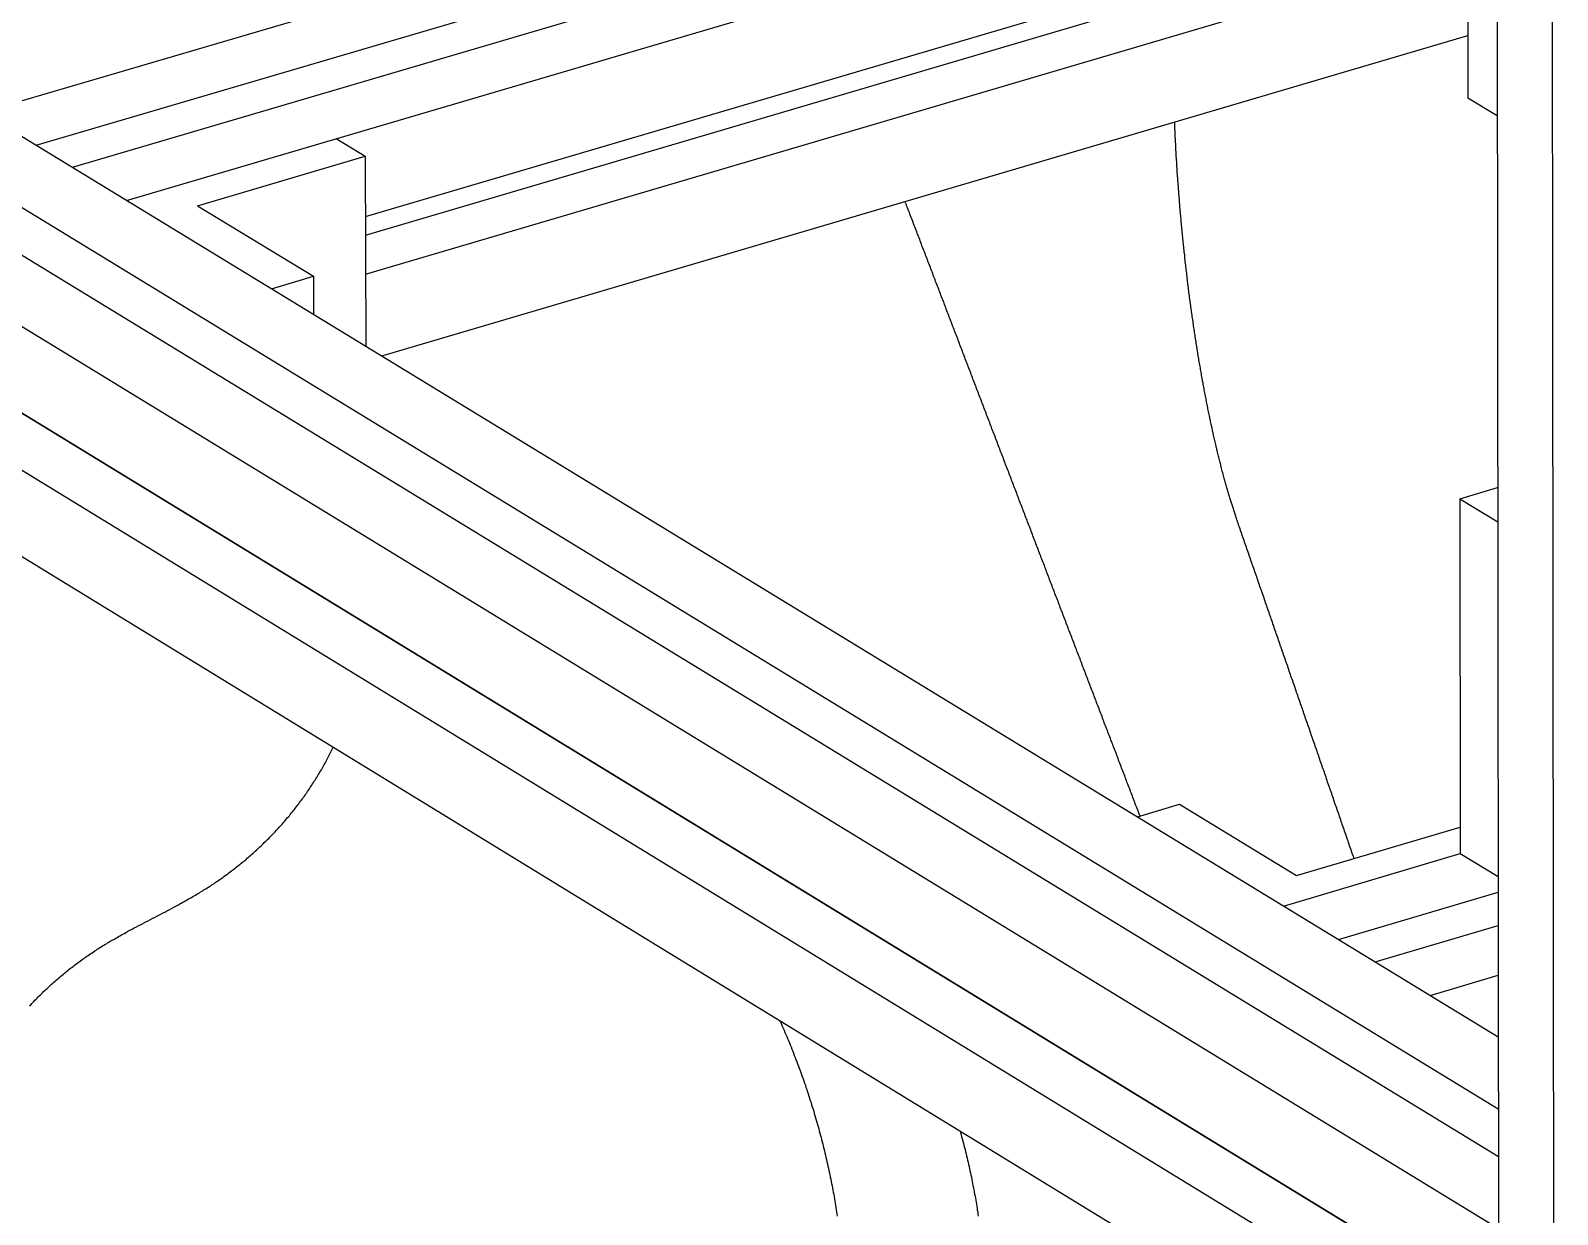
# Model space of a CAD drawing. Header units: millimetres. Extents: x -320 to 323, y -425 to 415.
# Drawn here: x -160.9 to -40.2, y -87.6 to 6 of the extents above; entities that cross this region are included whole.
import ezdxf

# ---------------------------------------------------------------- set-up
doc = ezdxf.new("R2010")
doc.units = ezdxf.units.MM
doc.layers.add('SKETCH', color=5, linetype='Continuous')
doc.layers.add('VISIBLE', color=7, linetype='Continuous')

msp = doc.modelspace()

# ---------------------------------------------------------------- linework, layer by layer
at = {"layer": 'SKETCH', "flags": 128}
for points in [[(-56.28, -59.44), (-56.31, -59.34), (-56.36, -59.21), (-56.4, -59.08), (-56.45, -58.95), (-56.49, -58.82), (-56.54, -58.69), (-56.58, -58.56), (-56.63, -58.43), (-56.67, -58.3), (-56.72, -58.17), (-56.76, -58.05), (-56.8, -57.92), (-56.85, -57.79), (-56.89, -57.66), (-56.94, -57.53), (-56.98, -57.4), (-57.03, -57.27), (-57.07, -57.14), (-57.12, -57.01), (-57.16, -56.88), (-57.21, -56.75), (-57.25, -56.63), (-57.3, -56.5), (-57.34, -56.37), (-57.38, -56.24), (-57.43, -56.11), (-57.47, -55.98), (-57.52, -55.85), (-57.56, -55.72), (-57.61, -55.59), (-57.65, -55.46), (-57.7, -55.33), (-57.74, -55.21), (-57.79, -55.08), (-57.83, -54.95), (-57.88, -54.82), (-57.92, -54.69), (-57.96, -54.56), (-58.01, -54.43), (-58.05, -54.3), (-58.1, -54.17), (-58.14, -54.04), (-58.19, -53.91), (-58.23, -53.79), (-58.28, -53.66), (-58.32, -53.53), (-58.37, -53.4), (-58.41, -53.27), (-58.46, -53.14), (-58.5, -53.01), (-58.55, -52.88), (-58.59, -52.75), (-58.63, -52.62), (-58.68, -52.49), (-58.72, -52.37), (-58.77, -52.24), (-58.81, -52.11), (-58.86, -51.98), (-58.9, -51.85), (-58.95, -51.72), (-58.99, -51.59), (-59.04, -51.46), (-59.08, -51.33), (-59.13, -51.2), (-59.17, -51.08), (-59.21, -50.95), (-59.26, -50.82), (-59.3, -50.69), (-59.35, -50.56), (-59.39, -50.43), (-59.44, -50.3), (-59.48, -50.17), (-59.53, -50.04), (-59.57, -49.91), (-59.62, -49.79), (-59.66, -49.66), (-59.71, -49.53), (-59.75, -49.4), (-59.79, -49.27), (-59.84, -49.14), (-59.88, -49.01), (-59.93, -48.88), (-59.97, -48.75), (-60.02, -48.63), (-60.06, -48.5), (-60.11, -48.37), (-60.15, -48.24), (-60.2, -48.11), (-60.24, -47.98), (-60.28, -47.85), (-60.33, -47.72), (-60.37, -47.59), (-60.42, -47.46), (-60.46, -47.34), (-60.51, -47.21), (-60.55, -47.08), (-60.6, -46.95), (-60.64, -46.82), (-60.69, -46.69), (-60.73, -46.56), (-60.78, -46.43), (-60.82, -46.3), (-60.86, -46.18), (-60.91, -46.05), (-60.95, -45.92), (-61, -45.79), (-61.04, -45.66), (-61.09, -45.53), (-61.13, -45.4), (-61.18, -45.27), (-61.22, -45.14), (-61.27, -45.02), (-61.31, -44.89), (-61.36, -44.76), (-61.4, -44.63), (-61.44, -44.5), (-61.49, -44.37), (-61.53, -44.24), (-61.58, -44.11), (-61.62, -43.98), (-61.67, -43.85), (-61.71, -43.73), (-61.76, -43.6), (-61.8, -43.47), (-61.85, -43.34), (-61.89, -43.21), (-61.93, -43.08), (-61.98, -42.95), (-62.02, -42.82), (-62.07, -42.69), (-62.11, -42.57), (-62.16, -42.44), (-62.2, -42.31), (-62.25, -42.18), (-62.29, -42.05), (-62.34, -41.92), (-62.38, -41.79), (-62.43, -41.66), (-62.47, -41.53), (-62.51, -41.41), (-62.56, -41.28), (-62.6, -41.15), (-62.65, -41.02), (-62.69, -40.89), (-62.74, -40.76), (-62.78, -40.63), (-62.83, -40.5), (-62.87, -40.38), (-62.92, -40.25), (-62.96, -40.12), (-63, -39.99), (-63.05, -39.86), (-63.09, -39.73), (-63.14, -39.6), (-63.18, -39.47), (-63.23, -39.35), (-63.27, -39.22), (-63.32, -39.09), (-63.36, -38.96), (-63.4, -38.83), (-63.45, -38.7), (-63.49, -38.57), (-63.54, -38.44), (-63.58, -38.31), (-63.63, -38.19), (-63.67, -38.06), (-63.72, -37.93), (-63.76, -37.8), (-63.81, -37.67), (-63.85, -37.54), (-63.89, -37.41), (-63.94, -37.28), (-63.98, -37.16), (-64.03, -37.03), (-64.07, -36.9), (-64.12, -36.77), (-64.16, -36.64), (-64.21, -36.51), (-64.25, -36.38), (-64.3, -36.25), (-64.34, -36.13), (-64.38, -36), (-64.43, -35.87), (-64.47, -35.74), (-64.52, -35.61), (-64.56, -35.48), (-64.61, -35.35), (-64.65, -35.22), (-64.7, -35.09), (-64.75, -34.95), (-64.79, -34.82), (-64.84, -34.69), (-64.89, -34.55), (-64.93, -34.42), (-64.98, -34.29), (-65.02, -34.16), (-65.07, -34.03), (-65.12, -33.89), (-65.16, -33.76), (-65.21, -33.64), (-65.25, -33.51), (-65.29, -33.38), (-65.34, -33.25), (-65.38, -33.13), (-65.42, -33.01), (-65.46, -32.89), (-65.5, -32.77), (-65.54, -32.65), (-65.57, -32.56), (-65.6, -32.47), (-65.63, -32.38), (-65.66, -32.3), (-65.69, -32.21), (-65.71, -32.13), (-65.74, -32.05), (-65.77, -31.97), (-65.79, -31.89), (-65.82, -31.8), (-65.85, -31.72), (-65.87, -31.64), (-65.9, -31.56), (-65.92, -31.48), (-65.95, -31.4), (-65.97, -31.32), (-66, -31.24), (-66.03, -31.16), (-66.05, -31.08), (-66.08, -31), (-66.1, -30.91), (-66.13, -30.83), (-66.15, -30.74), (-66.18, -30.65), (-66.21, -30.57), (-66.23, -30.48), (-66.26, -30.39), (-66.28, -30.3), (-66.31, -30.21), (-66.34, -30.12), (-66.36, -30.03), (-66.39, -29.93), (-66.41, -29.84), (-66.44, -29.75), (-66.47, -29.66), (-66.49, -29.56), (-66.52, -29.47), (-66.54, -29.38), (-66.57, -29.28), (-66.59, -29.19), (-66.62, -29.09), (-66.64, -29), (-66.67, -28.9), (-66.7, -28.81), (-66.72, -28.71), (-66.75, -28.61), (-66.77, -28.52), (-66.8, -28.42), (-66.82, -28.32), (-66.85, -28.22), (-66.87, -28.12), (-66.9, -28.02), (-66.92, -27.92), (-66.95, -27.82), (-66.97, -27.72), (-67, -27.62), (-67.02, -27.52), (-67.05, -27.42), (-67.07, -27.32), (-67.09, -27.22), (-67.12, -27.12), (-67.14, -27.01), (-67.17, -26.91), (-67.19, -26.81), (-67.22, -26.7), (-67.24, -26.6), (-67.27, -26.49), (-67.29, -26.39), (-67.31, -26.28), (-67.34, -26.18), (-67.36, -26.07), (-67.39, -25.97), (-67.41, -25.86), (-67.43, -25.75), (-67.46, -25.65), (-67.48, -25.54), (-67.5, -25.43), (-67.53, -25.32), (-67.55, -25.22), (-67.57, -25.11), (-67.6, -25), (-67.62, -24.89), (-67.64, -24.78), (-67.67, -24.67), (-67.69, -24.56), (-67.71, -24.45), (-67.74, -24.34), (-67.76, -24.23), (-67.78, -24.11), (-67.81, -24), (-67.83, -23.89), (-67.85, -23.78), (-67.87, -23.67), (-67.9, -23.55), (-67.92, -23.44), (-67.94, -23.33), (-67.96, -23.21), (-67.98, -23.1), (-68.01, -22.99), (-68.03, -22.87), (-68.05, -22.76), (-68.07, -22.64), (-68.09, -22.53), (-68.12, -22.41), (-68.14, -22.3), (-68.16, -22.18), (-68.18, -22.06), (-68.2, -21.95), (-68.22, -21.83), (-68.25, -21.71), (-68.27, -21.59), (-68.29, -21.48), (-68.31, -21.36), (-68.33, -21.24), (-68.35, -21.12), (-68.37, -21), (-68.39, -20.89), (-68.41, -20.77), (-68.43, -20.65), (-68.45, -20.53), (-68.47, -20.41), (-68.5, -20.29), (-68.52, -20.17), (-68.54, -20.05), (-68.56, -19.93), (-68.58, -19.81), (-68.6, -19.69), (-68.62, -19.57), (-68.64, -19.44), (-68.66, -19.32), (-68.67, -19.2), (-68.69, -19.08), (-68.71, -18.96), (-68.73, -18.83), (-68.75, -18.71), (-68.77, -18.59), (-68.79, -18.46), (-68.81, -18.34), (-68.83, -18.22), (-68.85, -18.09), (-68.87, -17.97), (-68.89, -17.85), (-68.9, -17.72), (-68.92, -17.6), (-68.94, -17.48), (-68.96, -17.35), (-68.98, -17.23), (-69, -17.1), (-69.01, -16.98), (-69.03, -16.85), (-69.05, -16.73), (-69.07, -16.6), (-69.09, -16.47), (-69.1, -16.35), (-69.12, -16.22), (-69.14, -16.1), (-69.16, -15.97), (-69.17, -15.84), (-69.19, -15.72), (-69.21, -15.59), (-69.23, -15.46), (-69.24, -15.34), (-69.26, -15.21), (-69.28, -15.08), (-69.29, -14.96), (-69.31, -14.83), (-69.33, -14.7), (-69.34, -14.57), (-69.36, -14.45), (-69.37, -14.32), (-69.39, -14.19), (-69.41, -14.06), (-69.42, -13.93), (-69.44, -13.81), (-69.45, -13.68), (-69.47, -13.55), (-69.48, -13.42), (-69.5, -13.29), (-69.51, -13.16), (-69.53, -13.03), (-69.54, -12.91), (-69.56, -12.78), (-69.57, -12.65), (-69.59, -12.52), (-69.6, -12.39), (-69.62, -12.26), (-69.63, -12.13), (-69.65, -12), (-69.66, -11.87), (-69.67, -11.74), (-69.69, -11.61), (-69.7, -11.48), (-69.72, -11.35), (-69.73, -11.22), (-69.74, -11.09), (-69.76, -10.96), (-69.77, -10.83), (-69.78, -10.7), (-69.8, -10.57), (-69.81, -10.44), (-69.82, -10.31), (-69.84, -10.18), (-69.85, -10.05), (-69.86, -9.92), (-69.87, -9.79), (-69.89, -9.66), (-69.9, -9.53), (-69.91, -9.4), (-69.92, -9.27), (-69.94, -9.14), (-69.95, -9.01), (-69.96, -8.88), (-69.97, -8.75), (-69.98, -8.62), (-69.99, -8.49), (-70.01, -8.36), (-70.02, -8.23), (-70.03, -8.1), (-70.04, -7.97), (-70.05, -7.84), (-70.06, -7.71), (-70.07, -7.58), (-70.08, -7.45), (-70.09, -7.32), (-70.1, -7.19), (-70.11, -7.06), (-70.12, -6.93), (-70.13, -6.8), (-70.14, -6.67), (-70.15, -6.54), (-70.16, -6.41), (-70.17, -6.28), (-70.18, -6.15), (-70.19, -6.02), (-70.2, -5.89), (-70.21, -5.76), (-70.22, -5.63), (-70.23, -5.5), (-70.24, -5.37), (-70.25, -5.24), (-70.25, -5.11), (-70.26, -4.98), (-70.27, -4.86), (-70.28, -4.73), (-70.29, -4.6), (-70.3, -4.47), (-70.3, -4.34), (-70.31, -4.21), (-70.32, -4.08), (-70.33, -3.95), (-70.33, -3.82), (-70.34, -3.69), (-70.35, -3.57), (-70.36, -3.44), (-70.36, -3.31), (-70.37, -3.18), (-70.38, -3.05), (-70.38, -2.93), (-70.39, -2.8), (-70.4, -2.67), (-70.4, -2.54), (-70.41, -2.41), (-70.41, -2.29), (-70.42, -2.16), (-70.43, -2.03), (-70.43, -1.91), (-70.44, -1.78), (-70.44, -1.65), (-70.45, -1.53), (-70.45, -1.4), (-70.46, -1.27), (-70.46, -1.21)], [(-73.2, -56.08), (-73.24, -55.97), (-73.28, -55.85), (-73.33, -55.73), (-73.38, -55.6), (-73.43, -55.48), (-73.47, -55.36), (-73.52, -55.24), (-73.57, -55.11), (-73.61, -54.99), (-73.66, -54.87), (-73.71, -54.74), (-73.76, -54.62), (-73.8, -54.5), (-73.85, -54.37), (-73.9, -54.25), (-73.94, -54.13), (-73.99, -54), (-74.04, -53.88), (-74.09, -53.76), (-74.13, -53.63), (-74.18, -53.51), (-74.23, -53.39), (-74.27, -53.26), (-74.32, -53.14), (-74.37, -53.02), (-74.41, -52.89), (-74.46, -52.77), (-74.51, -52.65), (-74.56, -52.52), (-74.6, -52.4), (-74.65, -52.28), (-74.7, -52.15), (-74.74, -52.03), (-74.79, -51.91), (-74.84, -51.78), (-74.89, -51.66), (-74.93, -51.54), (-74.98, -51.41), (-75.03, -51.29), (-75.07, -51.17), (-75.12, -51.04), (-75.17, -50.92), (-75.22, -50.8), (-75.26, -50.67), (-75.31, -50.55), (-75.36, -50.43), (-75.4, -50.31), (-75.45, -50.18), (-75.5, -50.06), (-75.54, -49.94), (-75.59, -49.81), (-75.64, -49.69), (-75.69, -49.57), (-75.73, -49.44), (-75.78, -49.32), (-75.83, -49.2), (-75.87, -49.07), (-75.92, -48.95), (-75.97, -48.83), (-76.02, -48.7), (-76.06, -48.58), (-76.11, -48.46), (-76.16, -48.33), (-76.2, -48.21), (-76.25, -48.09), (-76.3, -47.97), (-76.34, -47.84), (-76.39, -47.72), (-76.44, -47.6), (-76.49, -47.47), (-76.53, -47.35), (-76.58, -47.23), (-76.63, -47.1), (-76.67, -46.98), (-76.72, -46.86), (-76.77, -46.73), (-76.81, -46.61), (-76.86, -46.49), (-76.91, -46.36), (-76.96, -46.24), (-77, -46.12), (-77.05, -46), (-77.1, -45.87), (-77.14, -45.75), (-77.19, -45.63), (-77.24, -45.5), (-77.29, -45.38), (-77.33, -45.26), (-77.38, -45.13), (-77.43, -45.01), (-77.47, -44.89), (-77.52, -44.76), (-77.57, -44.64), (-77.61, -44.52), (-77.66, -44.4), (-77.71, -44.27), (-77.76, -44.15), (-77.8, -44.03), (-77.85, -43.9), (-77.9, -43.78), (-77.94, -43.66), (-77.99, -43.53), (-78.04, -43.41), (-78.08, -43.29), (-78.13, -43.16), (-78.18, -43.04), (-78.23, -42.92), (-78.27, -42.8), (-78.32, -42.67), (-78.37, -42.55), (-78.41, -42.43), (-78.46, -42.3), (-78.51, -42.18), (-78.55, -42.06), (-78.6, -41.93), (-78.65, -41.81), (-78.7, -41.69), (-78.74, -41.56), (-78.79, -41.44), (-78.84, -41.32), (-78.88, -41.2), (-78.93, -41.07), (-78.98, -40.95), (-79.03, -40.83), (-79.07, -40.7), (-79.12, -40.58), (-79.17, -40.46), (-79.21, -40.33), (-79.26, -40.21), (-79.31, -40.09), (-79.35, -39.97), (-79.4, -39.84), (-79.45, -39.72), (-79.5, -39.6), (-79.54, -39.47), (-79.59, -39.35), (-79.64, -39.23), (-79.68, -39.1), (-79.73, -38.98), (-79.78, -38.86), (-79.82, -38.74), (-79.87, -38.61), (-79.92, -38.49), (-79.97, -38.37), (-80.01, -38.24), (-80.06, -38.12), (-80.11, -38), (-80.15, -37.87), (-80.2, -37.75), (-80.25, -37.63), (-80.29, -37.51), (-80.34, -37.38), (-80.39, -37.26), (-80.44, -37.14), (-80.48, -37.01), (-80.53, -36.89), (-80.58, -36.77), (-80.62, -36.64), (-80.67, -36.52), (-80.72, -36.4), (-80.76, -36.28), (-80.81, -36.15), (-80.86, -36.03), (-80.91, -35.91), (-80.95, -35.78), (-81, -35.66), (-81.05, -35.54), (-81.09, -35.42), (-81.14, -35.29), (-81.19, -35.17), (-81.23, -35.05), (-81.28, -34.92), (-81.33, -34.8), (-81.37, -34.68), (-81.42, -34.56), (-81.47, -34.43), (-81.52, -34.31), (-81.56, -34.19), (-81.61, -34.06), (-81.66, -33.94), (-81.7, -33.82), (-81.75, -33.69), (-81.8, -33.57), (-81.84, -33.45), (-81.89, -33.33), (-81.94, -33.2), (-81.98, -33.08), (-82.03, -32.96), (-82.08, -32.83), (-82.13, -32.71), (-82.17, -32.59), (-82.22, -32.47), (-82.27, -32.34), (-82.31, -32.22), (-82.36, -32.1), (-82.41, -31.97), (-82.45, -31.85), (-82.5, -31.73), (-82.55, -31.61), (-82.6, -31.48), (-82.64, -31.36), (-82.69, -31.24), (-82.74, -31.11), (-82.78, -30.99), (-82.83, -30.87), (-82.88, -30.75), (-82.92, -30.62), (-82.97, -30.5), (-83.02, -30.38), (-83.07, -30.25), (-83.11, -30.13), (-83.16, -30.01), (-83.21, -29.89), (-83.25, -29.76), (-83.3, -29.64), (-83.35, -29.52), (-83.39, -29.39), (-83.44, -29.27), (-83.49, -29.15), (-83.53, -29.03), (-83.58, -28.9), (-83.63, -28.78), (-83.68, -28.66), (-83.72, -28.53), (-83.77, -28.41), (-83.82, -28.29), (-83.86, -28.17), (-83.91, -28.04), (-83.96, -27.92), (-84, -27.8), (-84.05, -27.67), (-84.1, -27.55), (-84.14, -27.43), (-84.19, -27.31), (-84.24, -27.18), (-84.29, -27.06), (-84.33, -26.94), (-84.38, -26.81), (-84.43, -26.69), (-84.47, -26.57), (-84.52, -26.45), (-84.57, -26.32), (-84.61, -26.2), (-84.66, -26.08), (-84.71, -25.95), (-84.75, -25.83), (-84.8, -25.71), (-84.85, -25.59), (-84.9, -25.46), (-84.94, -25.34), (-84.99, -25.22), (-85.04, -25.1), (-85.08, -24.97), (-85.13, -24.85), (-85.18, -24.73), (-85.22, -24.6), (-85.27, -24.48), (-85.32, -24.36), (-85.36, -24.24), (-85.41, -24.11), (-85.46, -23.99), (-85.51, -23.87), (-85.55, -23.75), (-85.6, -23.62), (-85.65, -23.5), (-85.69, -23.38), (-85.74, -23.25), (-85.79, -23.13), (-85.83, -23.01), (-85.88, -22.89), (-85.93, -22.76), (-85.97, -22.64), (-86.02, -22.52), (-86.07, -22.4), (-86.11, -22.27), (-86.16, -22.15), (-86.21, -22.03), (-86.26, -21.9), (-86.3, -21.78), (-86.35, -21.66), (-86.4, -21.54), (-86.44, -21.41), (-86.49, -21.29), (-86.54, -21.17), (-86.58, -21.05), (-86.63, -20.92), (-86.68, -20.8), (-86.72, -20.68), (-86.77, -20.55), (-86.82, -20.43), (-86.86, -20.31), (-86.91, -20.19), (-86.96, -20.06), (-87.01, -19.94), (-87.05, -19.82), (-87.1, -19.7), (-87.15, -19.57), (-87.19, -19.45), (-87.24, -19.33), (-87.29, -19.21), (-87.33, -19.08), (-87.38, -18.96), (-87.43, -18.84), (-87.47, -18.71), (-87.52, -18.59), (-87.57, -18.47), (-87.61, -18.35), (-87.66, -18.22), (-87.71, -18.1), (-87.76, -17.98), (-87.8, -17.86), (-87.85, -17.73), (-87.9, -17.61), (-87.94, -17.49), (-87.99, -17.37), (-88.04, -17.24), (-88.08, -17.12), (-88.13, -17), (-88.18, -16.87), (-88.22, -16.75), (-88.27, -16.63), (-88.32, -16.51), (-88.36, -16.38), (-88.41, -16.26), (-88.46, -16.14), (-88.51, -16.02), (-88.55, -15.89), (-88.6, -15.77), (-88.65, -15.65), (-88.69, -15.53), (-88.74, -15.4), (-88.79, -15.28), (-88.83, -15.16), (-88.88, -15.04), (-88.93, -14.91), (-88.97, -14.79), (-89.02, -14.67), (-89.07, -14.55), (-89.11, -14.42), (-89.16, -14.3), (-89.21, -14.18), (-89.25, -14.05), (-89.3, -13.93), (-89.35, -13.81), (-89.4, -13.69), (-89.44, -13.56), (-89.49, -13.44), (-89.54, -13.32), (-89.58, -13.2), (-89.63, -13.07), (-89.68, -12.95), (-89.72, -12.83), (-89.77, -12.71), (-89.82, -12.58), (-89.86, -12.46), (-89.91, -12.34), (-89.96, -12.22), (-90, -12.09), (-90.05, -11.97), (-90.1, -11.85), (-90.14, -11.73), (-90.19, -11.6), (-90.24, -11.48), (-90.29, -11.36), (-90.33, -11.24), (-90.38, -11.11), (-90.43, -10.99), (-90.47, -10.87), (-90.52, -10.75), (-90.57, -10.62), (-90.61, -10.5), (-90.66, -10.38), (-90.71, -10.26), (-90.75, -10.13), (-90.8, -10.01), (-90.85, -9.89), (-90.9, -9.76), (-90.94, -9.64), (-90.99, -9.51), (-91.04, -9.39), (-91.09, -9.26), (-91.14, -9.13), (-91.19, -9.01), (-91.24, -8.88), (-91.28, -8.76), (-91.33, -8.63), (-91.38, -8.51), (-91.43, -8.38), (-91.48, -8.26), (-91.52, -8.14), (-91.57, -8.01), (-91.62, -7.89), (-91.66, -7.77), (-91.71, -7.65), (-91.75, -7.54), (-91.76, -7.5)], [(-160.96, -71.08), (-160.87, -70.99), (-160.79, -70.9), (-160.71, -70.81), (-160.62, -70.73), (-160.54, -70.64), (-160.45, -70.55), (-160.37, -70.47), (-160.28, -70.38), (-160.2, -70.29), (-160.11, -70.21), (-160.02, -70.12), (-159.94, -70.04), (-159.85, -69.95), (-159.76, -69.87), (-159.67, -69.79), (-159.58, -69.7), (-159.49, -69.62), (-159.4, -69.54), (-159.31, -69.45), (-159.22, -69.37), (-159.13, -69.29), (-159.04, -69.21), (-158.95, -69.13), (-158.85, -69.05), (-158.76, -68.97), (-158.67, -68.89), (-158.58, -68.81), (-158.48, -68.73), (-158.39, -68.65), (-158.29, -68.57), (-158.2, -68.49), (-158.1, -68.42), (-158.01, -68.34), (-157.91, -68.26), (-157.82, -68.19), (-157.72, -68.11), (-157.62, -68.04), (-157.52, -67.96), (-157.43, -67.88), (-157.33, -67.81), (-157.23, -67.74), (-157.13, -67.66), (-157.03, -67.59), (-156.93, -67.52), (-156.83, -67.44), (-156.73, -67.37), (-156.63, -67.3), (-156.53, -67.23), (-156.43, -67.16), (-156.33, -67.09), (-156.22, -67.02), (-156.12, -66.95), (-156.02, -66.88), (-155.92, -66.81), (-155.81, -66.74), (-155.71, -66.67), (-155.61, -66.61), (-155.51, -66.54), (-155.4, -66.48), (-155.3, -66.42), (-155.2, -66.35), (-155.1, -66.29), (-155, -66.23), (-154.89, -66.17), (-154.79, -66.11), (-154.69, -66.04), (-154.58, -65.98), (-154.48, -65.92), (-154.37, -65.86), (-154.26, -65.8), (-154.15, -65.74), (-154.04, -65.67), (-153.93, -65.61), (-153.82, -65.55), (-153.7, -65.48), (-153.58, -65.41), (-153.47, -65.35), (-153.35, -65.28), (-153.19, -65.19), (-153.03, -65.1), (-152.86, -65.01), (-152.69, -64.92), (-152.51, -64.83), (-152.33, -64.73), (-152.15, -64.64), (-151.97, -64.54), (-151.78, -64.45), (-151.59, -64.35), (-151.41, -64.25), (-151.22, -64.15), (-151.03, -64.06), (-150.84, -63.96), (-150.65, -63.86), (-150.46, -63.76), (-150.28, -63.67), (-150.1, -63.57), (-149.92, -63.48), (-149.74, -63.39), (-149.57, -63.29), (-149.41, -63.2), (-149.24, -63.11), (-149.09, -63.03), (-148.97, -62.96), (-148.85, -62.89), (-148.73, -62.83), (-148.62, -62.76), (-148.5, -62.7), (-148.39, -62.63), (-148.28, -62.57), (-148.17, -62.51), (-148.06, -62.45), (-147.96, -62.39), (-147.85, -62.32), (-147.75, -62.26), (-147.64, -62.2), (-147.54, -62.14), (-147.44, -62.08), (-147.33, -62.02), (-147.23, -61.95), (-147.13, -61.89), (-147.03, -61.83), (-146.93, -61.76), (-146.82, -61.7), (-146.72, -61.63), (-146.62, -61.57), (-146.52, -61.5), (-146.41, -61.43), (-146.31, -61.36), (-146.21, -61.29), (-146.11, -61.22), (-146, -61.15), (-145.9, -61.08), (-145.8, -61.01), (-145.7, -60.93), (-145.6, -60.86), (-145.5, -60.79), (-145.4, -60.72), (-145.3, -60.64), (-145.2, -60.57), (-145.1, -60.5), (-145.01, -60.42), (-144.91, -60.35), (-144.81, -60.27), (-144.71, -60.2), (-144.62, -60.12), (-144.52, -60.04), (-144.42, -59.97), (-144.33, -59.89), (-144.23, -59.81), (-144.14, -59.73), (-144.04, -59.66), (-143.95, -59.58), (-143.85, -59.5), (-143.76, -59.42), (-143.67, -59.34), (-143.58, -59.26), (-143.48, -59.18), (-143.39, -59.1), (-143.3, -59.02), (-143.21, -58.93), (-143.12, -58.85), (-143.03, -58.77), (-142.94, -58.69), (-142.85, -58.6), (-142.76, -58.52), (-142.67, -58.44), (-142.58, -58.35), (-142.49, -58.27), (-142.41, -58.18), (-142.32, -58.1), (-142.23, -58.01), (-142.15, -57.93), (-142.06, -57.84), (-141.98, -57.75), (-141.89, -57.67), (-141.81, -57.58), (-141.72, -57.49), (-141.64, -57.4), (-141.56, -57.32), (-141.47, -57.23), (-141.39, -57.14), (-141.31, -57.05), (-141.23, -56.96), (-141.15, -56.87), (-141.06, -56.78), (-140.98, -56.69), (-140.9, -56.6), (-140.82, -56.51), (-140.75, -56.42), (-140.67, -56.32), (-140.59, -56.23), (-140.51, -56.14), (-140.43, -56.05), (-140.36, -55.95), (-140.28, -55.86), (-140.21, -55.77), (-140.13, -55.67), (-140.06, -55.58), (-139.98, -55.48), (-139.91, -55.39), (-139.83, -55.29), (-139.76, -55.2), (-139.69, -55.1), (-139.62, -55.01), (-139.54, -54.91), (-139.47, -54.81), (-139.4, -54.72), (-139.33, -54.62), (-139.26, -54.52), (-139.19, -54.43), (-139.12, -54.33), (-139.05, -54.23), (-138.99, -54.13), (-138.92, -54.03), (-138.85, -53.93), (-138.78, -53.83), (-138.72, -53.73), (-138.65, -53.63), (-138.59, -53.53), (-138.52, -53.43), (-138.46, -53.33), (-138.4, -53.23), (-138.33, -53.13), (-138.27, -53.03), (-138.21, -52.93), (-138.15, -52.83), (-138.08, -52.72), (-138.02, -52.62), (-137.96, -52.52), (-137.9, -52.42), (-137.84, -52.31), (-137.78, -52.21), (-137.73, -52.11), (-137.67, -52), (-137.61, -51.9), (-137.55, -51.79), (-137.5, -51.69), (-137.44, -51.58), (-137.39, -51.48), (-137.33, -51.37), (-137.28, -51.27), (-137.22, -51.16), (-137.17, -51.06), (-137.12, -50.95), (-137.07, -50.84), (-137.01, -50.74), (-136.97, -50.64)], [(-101.66, -72.25), (-101.61, -72.37), (-101.54, -72.53), (-101.47, -72.69), (-101.4, -72.85), (-101.33, -73.01), (-101.26, -73.18), (-101.19, -73.34), (-101.12, -73.51), (-101.05, -73.67), (-100.98, -73.83), (-100.91, -74), (-100.85, -74.17), (-100.78, -74.33), (-100.71, -74.5), (-100.65, -74.66), (-100.58, -74.83), (-100.52, -75), (-100.45, -75.17), (-100.39, -75.33), (-100.32, -75.5), (-100.26, -75.67), (-100.2, -75.84), (-100.13, -76.01), (-100.07, -76.18), (-100.01, -76.34), (-99.95, -76.51), (-99.89, -76.68), (-99.83, -76.85), (-99.77, -77.02), (-99.71, -77.19), (-99.65, -77.36), (-99.6, -77.53), (-99.54, -77.7), (-99.48, -77.87), (-99.43, -78.04), (-99.37, -78.21), (-99.31, -78.39), (-99.26, -78.56), (-99.2, -78.73), (-99.15, -78.9), (-99.1, -79.07), (-99.04, -79.25), (-98.99, -79.42), (-98.94, -79.59), (-98.89, -79.76), (-98.84, -79.94), (-98.79, -80.11), (-98.74, -80.28), (-98.69, -80.45), (-98.64, -80.63), (-98.59, -80.8), (-98.55, -80.97), (-98.5, -81.15), (-98.45, -81.32), (-98.41, -81.49), (-98.36, -81.66), (-98.32, -81.84), (-98.27, -82.01), (-98.23, -82.18), (-98.19, -82.36), (-98.14, -82.53), (-98.1, -82.7), (-98.06, -82.88), (-98.02, -83.05), (-97.98, -83.23), (-97.94, -83.4), (-97.9, -83.57), (-97.86, -83.75), (-97.82, -83.92), (-97.79, -84.09), (-97.75, -84.27), (-97.71, -84.44), (-97.68, -84.61), (-97.64, -84.79), (-97.61, -84.96), (-97.58, -85.13), (-97.54, -85.3), (-97.51, -85.48), (-97.48, -85.65), (-97.45, -85.82), (-97.41, -85.99), (-97.38, -86.16), (-97.35, -86.34), (-97.32, -86.51), (-97.3, -86.68), (-97.27, -86.85), (-97.24, -87.02), (-97.21, -87.2), (-97.19, -87.37), (-97.16, -87.54), (-97.14, -87.71)], [(-87.42, -80.97), (-87.39, -81.09), (-87.34, -81.26), (-87.3, -81.43), (-87.25, -81.6), (-87.21, -81.77), (-87.16, -81.94), (-87.12, -82.11), (-87.07, -82.28), (-87.03, -82.44), (-86.99, -82.61), (-86.95, -82.78), (-86.91, -82.95), (-86.87, -83.12), (-86.83, -83.29), (-86.79, -83.45), (-86.75, -83.62), (-86.71, -83.79), (-86.67, -83.96), (-86.64, -84.13), (-86.6, -84.29), (-86.57, -84.46), (-86.53, -84.63), (-86.5, -84.8), (-86.46, -84.96), (-86.43, -85.13), (-86.4, -85.29), (-86.36, -85.46), (-86.33, -85.63), (-86.3, -85.79), (-86.27, -85.96), (-86.24, -86.12), (-86.21, -86.28), (-86.18, -86.45), (-86.16, -86.61), (-86.13, -86.77), (-86.1, -86.93), (-86.08, -87.09), (-86.06, -87.24), (-86.03, -87.4), (-86.01, -87.56), (-85.99, -87.72)]]:
    msp.add_lwpolyline(points, dxfattribs=at)
at = {"layer": 'VISIBLE'}
for p, q in [((-45.13, 151.44), (-44.53, -417.65)), ((-40.75, 148.83), (-40.21, -420.39)), ((-290.95, 76.58), (-44.89, -73.54)), ((-297.14, 74.78), (-44.89, -79.21)), ((-301.26, 73.58), (-44.88, -82.99)), ((-307.45, 71.78), (-44.88, -88.68)), ((-307.4, 64.98), (-44.87, -95.56)), ((-302.42, 61.9), (-44.87, -95.6)), ((-307.37, 60.46), (-44.86, -100.15)), ((-307.32, 53.66), (-44.86, -107.03)), ((-153.29, -7.41), (-56.61, 21.08)), ((-134.42, -8.69), (-49.02, 16.5)), ((-134.42, -10.15), (-47.4, 15.52)), ((-47.31, 15.47), (-47.29, 0.71)), ((-164.71, -0.44), (-116.05, 13.89)), ((-134.41, -13.25), (-47.31, 12.45)), ((-160.43, -3.05), (-116.04, 10.02)), ((-157.57, -4.79), (-113.17, 8.29)), ((-133.13, -19.71), (-47.3, 5.63)), ((-47.29, 0.71), (-44.97, -0.7)), ((-47.29, 0.71), (-47.29, 0.71)), ((-44.97, -0.7), (-44.97, -0.7)), ((-160.43, -3.05), (-160.43, -3.05)), ((-136.72, -2.53), (-136.72, -2.53)), ((-136.72, -2.53), (-134.44, -3.92)), ((-157.57, -4.79), (-157.57, -4.79)), ((-147.69, -7.83), (-134.44, -3.92)), ((-134.44, -3.92), (-134.39, -18.94)), ((-153.29, -7.41), (-153.29, -7.41)), ((-147.69, -7.83), (-147.69, -7.83)), ((-147.69, -7.83), (-138.53, -13.41)), ((-141.85, -14.39), (-138.53, -13.41)), ((-141.85, -14.39), (-141.85, -14.39)), ((-138.53, -13.41), (-138.52, -16.42)), ((-47.93, -30.99), (-44.94, -30.11)), ((-47.93, -30.99), (-47.89, -59.04)), ((-47.93, -30.99), (-44.93, -32.81)), ((-73.41, -56.14), (-70.09, -55.15)), ((-70.09, -55.15), (-70.09, -55.15)), ((-70.09, -55.15), (-60.84, -60.79)), ((-73.41, -56.14), (-73.41, -56.14)), ((-60.84, -60.79), (-47.9, -56.95)), ((-61.85, -63.19), (-47.89, -59.04)), ((-47.89, -59.04), (-44.9, -60.87)), ((-60.84, -60.79), (-60.84, -60.79)), ((-57.51, -65.84), (-44.9, -62.09)), ((-61.85, -63.19), (-61.85, -63.19)), ((-54.62, -67.61), (-44.9, -64.72)), ((-57.51, -65.84), (-57.51, -65.84)), ((-54.62, -67.61), (-54.62, -67.61)), ((-50.27, -70.26), (-44.9, -68.66)), ((-50.27, -70.26), (-50.27, -70.26))]:
    msp.add_line(p, q, dxfattribs=at)

doc.saveas('drawing.dxf')
